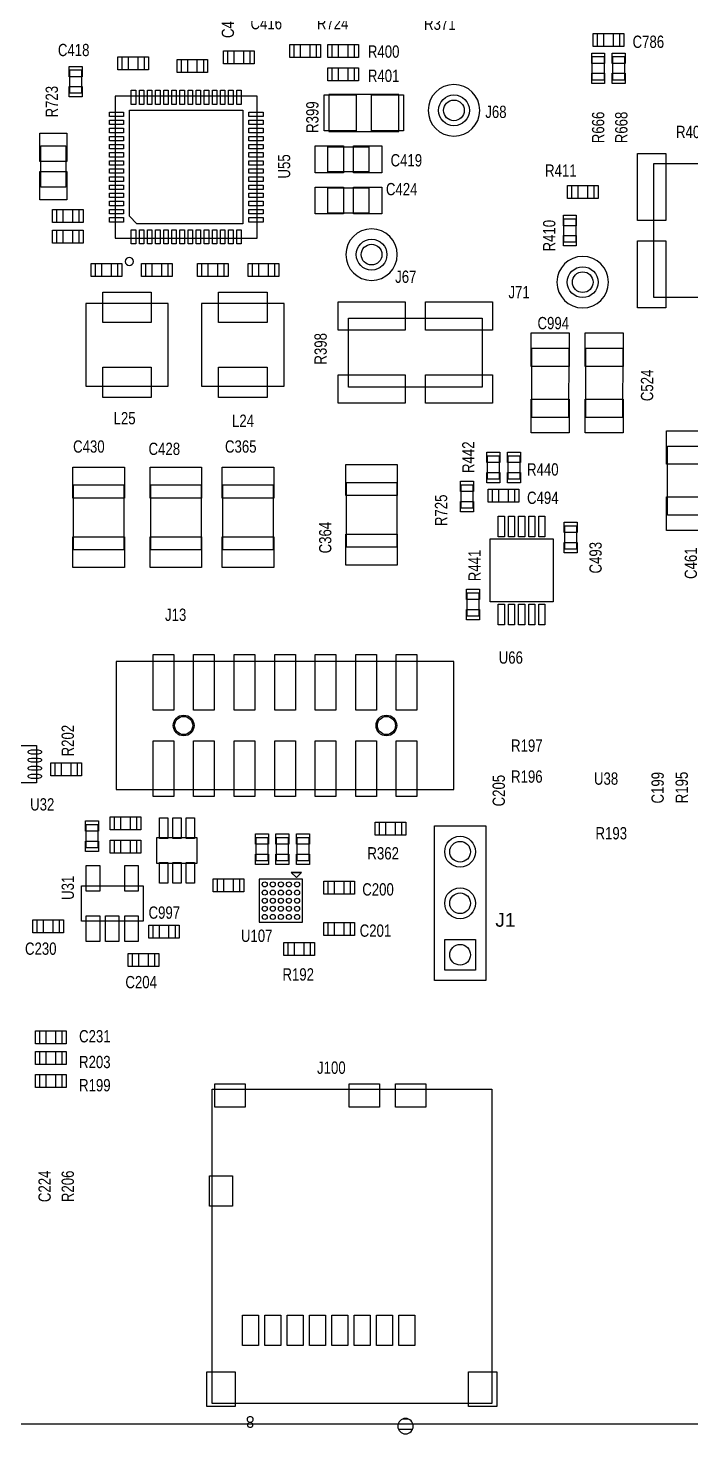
# Model space of a CAD drawing. Extents: x -13164 to 30582, y -10288 to 18382.
# Drawn here: x -4466 to -2535, y -3382 to 710 of the extents above; entities that cross this region are included whole.
import ezdxf
from ezdxf.enums import TextEntityAlignment as Align

# ---------------------------------------------------------------- set-up
doc = ezdxf.new("R2010")
doc.units = 0
doc.layers.add('DF_ASSEMBLY_NOTES', color=2, linetype='CONTINUOUS')

# ---------------------------------------------------------------- blocks, each defined once
blk = doc.blocks.new('FIGURE_SQUARE')
blk.add_lwpolyline([(-0.5, -0.5), (-0.5, 0.5), (0.5, 0.5), (0.5, -0.5)], close=True)
blk = doc.blocks.new('FIGURE_CIRCLE')
blk.add_circle((0, 0), 0.5)
blk = doc.blocks.new('FIGURE_OBLONG')
blk.add_lwpolyline([(-0.5, -0.125), (-0.5, 0.125), (-0.416, 0.375), (-0.25, 0.5), (0.25, 0.5), (0.416, 0.375), (0.5, 0.125), (0.5, -0.125), (0.416, -0.375), (0.25, -0.5), (-0.25, -0.5), (-0.416, -0.375)], close=True)

msp = doc.modelspace()

# ---------------------------------------------------------------- linework, layer by layer
at = {"layer": 'DF_ASSEMBLY_NOTES'}
for points in [[(-10724.7765, 14363.0372), (-10724.7765, -3353.4988), (1086.2415, -3353.4988), (1086.2415, 14363.0372), (-10724.7765, 14363.0372)], [(-3691.8524, 625.0602), (-3625.8524, 625.0602), (-3625.8524, 661.0602), (-3691.8524, 661.0602), (-3691.8524, 625.0602)], [(-3580.8075, 624.9842), (-3514.8075, 624.9842), (-3514.8075, 660.9842), (-3580.8075, 660.9842), (-3580.8075, 624.9842)], [(-2808.2385, 657.3107), (-2742.2385, 657.3107), (-2742.2385, 693.3107), (-2808.2385, 693.3107), (-2808.2385, 657.3107)], [(-4126.92, 625.2692), (-4192.92, 625.2692), (-4192.92, 589.2692), (-4126.92, 589.2692), (-4126.92, 625.2692)], [(-3954.42, 617.7692), (-4020.42, 617.7692), (-4020.42, 581.7692), (-3954.42, 581.7692), (-3954.42, 617.7692)], [(-3884.7765, 606.5012), (-3818.7765, 606.5012), (-3818.7765, 642.5012), (-3884.7765, 642.5012), (-3884.7765, 606.5012)], [(-2823.24, 625.8107), (-2823.24, 559.8107), (-2787.24, 559.8107), (-2787.24, 625.8107), (-2823.24, 625.8107)], [(-2763.2415, 625.8107), (-2763.2415, 559.8107), (-2727.2415, 559.8107), (-2727.2415, 625.8107), (-2763.2415, 625.8107)], [(-4345.2765, 587.0012), (-4345.2765, 521.0012), (-4309.2765, 521.0012), (-4309.2765, 587.0012), (-4345.2765, 587.0012)], [(-3580.8075, 557.4842), (-3514.8075, 557.4842), (-3514.8075, 593.4842), (-3580.8075, 593.4842), (-3580.8075, 557.4842)], [(-4212.006, 512.1887), (-4212.006, 98.7857), (-3798.609, 98.7857), (-3798.609, 512.1887), (-4212.006, 512.1887)], [(-3589.8075, 408.9842), (-3385.8075, 408.9842), (-3385.8075, 516.9842), (-3589.8075, 516.9842), (-3589.8075, 408.9842)], [(-3839.9475, 470.8442), (-3839.9475, 140.1242), (-4148.811, 140.1242), (-4170.6675, 161.9807), (-4170.6675, 470.8442), (-3839.9475, 470.8442)], [(-4429.17, 247.2692), (-4429.17, 367.2692), (-4355.67, 367.2692), (-4355.67, 247.2692), (-4429.17, 247.2692)], [(-3592.8075, 364.7342), (-3472.8075, 364.7342), (-3472.8075, 291.2342), (-3592.8075, 291.2342), (-3592.8075, 364.7342)], [(-2643.24, -74.6908), (-2643.24, 315.3092), (-2442.24, 315.3092), (-2442.24, -74.6908), (-2643.24, -74.6908)], [(-2883.24, 214.8092), (-2817.24, 214.8092), (-2817.24, 250.8092), (-2883.24, 250.8092), (-2883.24, 214.8092)], [(-3592.8045, 244.7342), (-3472.8045, 244.7342), (-3472.8045, 171.2342), (-3592.8045, 171.2342), (-3592.8045, 244.7342)], [(-4317.306, 180.9842), (-4383.306, 180.9842), (-4383.306, 144.9842), (-4317.306, 144.9842), (-4317.306, 180.9842)], [(-2905.74, 153.3092), (-2905.74, 87.3092), (-2869.74, 87.3092), (-2869.74, 153.3092), (-2905.74, 153.3092)], [(-4317.306, 120.9842), (-4383.306, 120.9842), (-4383.306, 84.9842), (-4317.306, 84.9842), (-4317.306, 120.9842)], [(-4204.809, 23.4842), (-4270.809, 23.4842), (-4270.809, -12.5158), (-4204.809, -12.5158), (-4204.809, 23.4842)], [(-4123.524, -12.5158), (-4057.524, -12.5158), (-4057.524, 23.4842), (-4123.524, 23.4842), (-4123.524, -12.5158)], [(-3894.591, 23.4842), (-3960.591, 23.4842), (-3960.591, -12.5158), (-3894.591, -12.5158), (-3894.591, 23.4842)], [(-3813.306, -12.5158), (-3747.306, -12.5158), (-3747.306, 23.4842), (-3813.306, 23.4842), (-3813.306, -12.5158)], [(-4057.8075, -332.0158), (-4057.8075, -92.0158), (-4297.8075, -92.0158), (-4297.8075, -332.0158), (-4057.8075, -332.0158)], [(-3720.3075, -332.0158), (-3720.3075, -92.0158), (-3960.3075, -92.0158), (-3960.3075, -332.0158), (-3720.3075, -332.0158)], [(-3532.8075, -134.0158), (-3142.8075, -134.0158), (-3142.8075, -335.0158), (-3532.8075, -335.0158), (-3532.8075, -134.0158)], [(-2890.92, -222.2308), (-2891.67, -423.2308), (-2998.17, -423.2308), (-2998.17, -222.2308), (-2891.67, -222.2308)], [(-2733.42, -222.2308), (-2734.17, -423.2308), (-2840.67, -423.2308), (-2840.67, -222.2308), (-2734.17, -222.2308)], [(-2496.42, -506.8528), (-2497.17, -707.8528), (-2603.67, -707.8528), (-2603.67, -506.8528), (-2497.17, -506.8528)], [(-3092.616, -601.7923), (-3092.616, -535.7923), (-3128.616, -535.7923), (-3128.616, -601.7923), (-3092.616, -601.7923)], [(-3032.6175, -601.7923), (-3032.6175, -535.7923), (-3068.6175, -535.7923), (-3068.6175, -601.7923), (-3032.6175, -601.7923)], [(-3538.8075, -612.5158), (-3391.8075, -612.5158), (-3391.8075, -801.5158), (-3538.8075, -801.5158), (-3538.8075, -612.5158)], [(-4333.8075, -620.0158), (-4186.8075, -620.0158), (-4186.8075, -809.0158), (-4333.8075, -809.0158), (-4333.8075, -620.0158)], [(-4108.8075, -620.0158), (-3961.8075, -620.0158), (-3961.8075, -809.0158), (-4108.8075, -809.0158), (-4108.8075, -620.0158)], [(-3898.8075, -620.0158), (-3751.8075, -620.0158), (-3751.8075, -809.0158), (-3898.8075, -809.0158), (-3898.8075, -620.0158)], [(-3205.2765, -620.4988), (-3205.2765, -686.4988), (-3169.2765, -686.4988), (-3169.2765, -620.4988), (-3205.2765, -620.4988)], [(-3047.619, -633.2923), (-3113.619, -633.2923), (-3113.619, -669.2923), (-3047.619, -669.2923), (-3047.619, -633.2923)], [(-3119.6175, -960.2908), (-3119.6175, -777.2908), (-2936.6175, -777.2908), (-2936.6175, -960.2908), (-3119.6175, -960.2908)], [(-2902.92, -739.7308), (-2902.92, -805.7308), (-2866.92, -805.7308), (-2866.92, -739.7308), (-2902.92, -739.7308)], [(-3187.92, -934.7308), (-3187.92, -1000.7308), (-3151.92, -1000.7308), (-3151.92, -934.7308), (-3187.92, -934.7308)], [(-4209.06, -1506.2608), (-3225.78, -1506.2608), (-3225.78, -1134.2008), (-4209.06, -1134.2008), (-4209.06, -1506.2608)], [(-4598.172, -1378.1023), (-4441.665, -1378.1023), (-4441.665, -1487.3653), (-4598.172, -1487.3653), (-4598.172, -1378.1023)], [(-4387.92, -1465.7323), (-4321.92, -1465.7323), (-4321.92, -1429.7323), (-4387.92, -1429.7323), (-4387.92, -1465.7323)], [(-4215.42, -1623.2308), (-4149.42, -1623.2308), (-4149.42, -1587.2308), (-4215.42, -1587.2308), (-4215.42, -1623.2308)], [(-4261.92, -1675.7323), (-4261.92, -1609.7323), (-4297.92, -1609.7323), (-4297.92, -1675.7323), (-4261.92, -1675.7323)], [(-3376.92, -1602.2308), (-3442.92, -1602.2308), (-3442.92, -1638.2308), (-3376.92, -1638.2308), (-3376.92, -1602.2308)], [(-3282.42, -2062.7308), (-3282.42, -1612.7308), (-3132.42, -1612.7308), (-3132.42, -2062.7308), (-3282.42, -2062.7308)], [(-4215.42, -1690.7338), (-4149.42, -1690.7338), (-4149.42, -1654.7338), (-4215.42, -1654.7338), (-4215.42, -1690.7338)], [(-4091.475, -1647.0658), (-4091.475, -1720.8958), (-3973.365, -1720.8958), (-3973.365, -1647.0658), (-4091.475, -1647.0658)], [(-3766.92, -1713.2323), (-3766.92, -1647.2323), (-3802.92, -1647.2323), (-3802.92, -1713.2323), (-3766.92, -1713.2323)], [(-3742.92, -1647.2293), (-3742.92, -1713.2293), (-3706.92, -1713.2293), (-3706.92, -1647.2293), (-3742.92, -1647.2293)], [(-3682.92, -1647.2308), (-3682.92, -1713.2308), (-3646.92, -1713.2308), (-3646.92, -1647.2308), (-3682.92, -1647.2308)], [(-3669.4665, -1747.6723), (-3699.4665, -1747.6723), (-3684.4665, -1762.6723), (-3669.4665, -1747.6723)], [(-3698.64, -1748.4988), (-3670.293, -1748.4988)], [(-4310.73, -1890.1588), (-4310.73, -1786.8073), (-4130.6115, -1786.8073), (-4130.6115, -1890.1588), (-4310.73, -1890.1588)], [(-3915.4215, -1803.2293), (-3849.4215, -1803.2293), (-3849.4215, -1767.2293), (-3915.4215, -1767.2293), (-3915.4215, -1803.2293)], [(-3792.4665, -1767.1723), (-3792.4665, -1893.1723), (-3666.4665, -1893.1723), (-3666.4665, -1767.1723), (-3792.4665, -1767.1723)], [(-3592.92, -1810.7308), (-3526.92, -1810.7308), (-3526.92, -1774.7308), (-3592.92, -1774.7308), (-3592.92, -1810.7308)], [(-4440.4215, -1923.2308), (-4374.4215, -1923.2308), (-4374.4215, -1887.2308), (-4440.4215, -1887.2308), (-4440.4215, -1923.2308)], [(-4102.92, -1938.2308), (-4036.92, -1938.2308), (-4036.92, -1902.2308), (-4102.92, -1902.2308), (-4102.92, -1938.2308)], [(-3592.9215, -1930.7323), (-3526.9215, -1930.7323), (-3526.9215, -1894.7323), (-3592.9215, -1894.7323), (-3592.9215, -1930.7323)], [(-3642.8865, -1953.2308), (-3708.8865, -1953.2308), (-3708.8865, -1989.2308), (-3642.8865, -1989.2308), (-3642.8865, -1953.2308)], [(-4162.9215, -2020.7308), (-4096.9215, -2020.7308), (-4096.9215, -1984.7308), (-4162.9215, -1984.7308), (-4162.9215, -2020.7308)], [(-4432.9215, -2245.7308), (-4366.9215, -2245.7308), (-4366.9215, -2209.7308), (-4432.9215, -2209.7308), (-4432.9215, -2245.7308)], [(-4366.9215, -2269.7278), (-4432.9215, -2269.7278), (-4432.9215, -2305.7278), (-4366.9215, -2305.7278), (-4366.9215, -2269.7278)], [(-4366.92, -2337.2308), (-4432.92, -2337.2308), (-4432.92, -2373.2308), (-4366.92, -2373.2308), (-4366.92, -2337.2308)], [(-3115.02, -2378.4298), (-3115.02, -3293.7898), (-3929.985, -3293.7898), (-3929.985, -2378.4298), (-3115.02, -2378.4298)], [(-3373.4097, -3338.4988), (-3359.2743, -3338.4988)], [(-3387.1221, -3368.4988), (-3345.5619, -3368.4988)]]:
    msp.add_lwpolyline(points, dxfattribs=at)
for points in [[(-3150.3075, 470.4857, 1), (-3300.3075, 470.4857, 1), (-3150.3075, 470.4857)], [(-3390.3075, 50.4842, 1), (-3540.3075, 50.4842, 1), (-3390.3075, 50.4842)], [(-4158.9915, 30.6269, 1), (-4182.6303, 30.6269, 1), (-4158.9915, 30.6269)], [(-2775.24, -29.6923, 1), (-2925.24, -29.6923, 1), (-2775.24, -29.6923)], [(-3343.839, -3359.8631, 1), (-3388.845, -3359.8631, 1), (-3343.839, -3359.8631)]]:
    msp.add_lwpolyline(points, format="xyb", dxfattribs=at)

# ---------------------------------------------------------------- block references
for name, p, xscale, yscale in [('FIGURE_SQUARE', (-3688.3859, 643.0602), 30.1185, 37.8015), ('FIGURE_SQUARE', (-3629.3189, 643.0602), 30.1185, 37.8015), ('FIGURE_SQUARE', (-3577.341, 642.9842), 30.1185, 37.8015), ('FIGURE_SQUARE', (-3518.274, 642.9842), 30.1185, 37.8015), ('FIGURE_SQUARE', (-2804.772, 675.3107), 30.1185, 37.8015), ('FIGURE_SQUARE', (-2745.705, 675.3107), 30.1185, 37.8015), ('FIGURE_SQUARE', (-4189.4535, 607.2692), 30.1185, 37.8015), ('FIGURE_SQUARE', (-4130.3865, 607.2692), 30.1185, 37.8015), ('FIGURE_SQUARE', (-4016.9535, 599.7692), 30.1185, 37.8015), ('FIGURE_SQUARE', (-3957.8865, 599.7692), 30.1185, 37.8015), ('FIGURE_SQUARE', (-3881.31, 624.5012), 30.1185, 37.8015), ('FIGURE_SQUARE', (-3822.243, 624.5012), 30.1185, 37.8015), ('FIGURE_SQUARE', (-2805.24, 622.3442), 37.8015, 30.1185), ('FIGURE_SQUARE', (-2745.2415, 622.3442), 37.8015, 30.1185), ('FIGURE_SQUARE', (-4327.2765, 583.5347), 37.8015, 30.1185), ('FIGURE_SQUARE', (-3577.341, 575.4842), 30.1185, 37.8015), ('FIGURE_SQUARE', (-3518.274, 575.4842), 30.1185, 37.8015), ('FIGURE_SQUARE', (-2805.24, 563.2772), 37.8015, 30.1185), ('FIGURE_SQUARE', (-2745.2415, 563.2772), 37.8015, 30.1185), ('FIGURE_SQUARE', (-4327.2765, 524.4677), 37.8015, 30.1185), ('FIGURE_SQUARE', (-4158.8445, 508.6277), 12.9915, 41.3385), ('FIGURE_SQUARE', (-4135.2225, 508.6277), 12.9915, 41.3385), ('FIGURE_SQUARE', (-4111.6125, 508.6277), 12.9915, 41.3385), ('FIGURE_SQUARE', (-4087.9845, 508.6277), 12.9915, 41.3385), ('FIGURE_SQUARE', (-4064.3625, 508.6277), 12.9915, 41.3385), ('FIGURE_SQUARE', (-4040.7345, 508.6277), 12.9915, 41.3385), ('FIGURE_SQUARE', (-4017.1125, 508.6277), 12.9915, 41.3385), ('FIGURE_SQUARE', (-3993.5025, 508.6277), 12.9915, 41.3385), ('FIGURE_SQUARE', (-3969.8805, 508.6277), 12.9915, 41.3385), ('FIGURE_SQUARE', (-3946.2525, 508.6277), 12.9915, 41.3385), ('FIGURE_SQUARE', (-3922.6305, 508.6277), 12.9915, 41.3385), ('FIGURE_SQUARE', (-3899.0025, 508.6277), 12.9915, 41.3385), ('FIGURE_SQUARE', (-3875.3925, 508.6277), 12.9915, 41.3385), ('FIGURE_SQUARE', (-3851.7705, 508.6277), 12.9915, 41.3385), ('FIGURE_SQUARE', (-3556.8075, 462.9842), 92.7165, 105.1185), ('FIGURE_SQUARE', (-3418.8075, 462.9842), 92.7165, 105.1185), ('FIGURE_CIRCLE', (-3225.3075, 470.4842), 89.7585, 89.7585), ('FIGURE_CIRCLE', (-3225.3075, 470.4842), 60.2415, 60.2415), ('FIGURE_SQUARE', (-4208.451, 459.0212), 41.3385, 12.9915), ('FIGURE_SQUARE', (-3802.164, 459.0212), 41.3385, 12.9915), ('FIGURE_SQUARE', (-4208.451, 435.3992), 41.3385, 12.9915), ('FIGURE_SQUARE', (-4208.451, 411.7892), 41.3385, 12.9915), ('FIGURE_SQUARE', (-3802.164, 435.3992), 41.3385, 12.9915), ('FIGURE_SQUARE', (-3802.164, 411.7892), 41.3385, 12.9915), ('FIGURE_SQUARE', (-4392.42, 363.1472), 77.9535, 82.677), ('FIGURE_SQUARE', (-4208.451, 388.1612), 41.3385, 12.9915), ('FIGURE_SQUARE', (-4208.451, 364.5392), 41.3385, 12.9915), ('FIGURE_SQUARE', (-3802.164, 388.1612), 41.3385, 12.9915), ('FIGURE_SQUARE', (-3802.164, 364.5392), 41.3385, 12.9915), ('FIGURE_SQUARE', (-4208.451, 340.9112), 41.3385, 12.9915), ('FIGURE_SQUARE', (-3802.164, 340.9112), 41.3385, 12.9915), ('FIGURE_SQUARE', (-3588.6855, 327.9842), 82.677, 77.9535), ('FIGURE_SQUARE', (-3476.9295, 327.9842), 82.677, 77.9535), ('FIGURE_SQUARE', (-2649.045, 247.2842), 82.677, 194.8815), ('FIGURE_SQUARE', (-4392.42, 251.3912), 77.9535, 82.677), ('FIGURE_SQUARE', (-4208.451, 317.2892), 41.3385, 12.9915), ('FIGURE_SQUARE', (-4208.451, 293.6792), 41.3385, 12.9915), ('FIGURE_SQUARE', (-3802.164, 317.2892), 41.3385, 12.9915), ('FIGURE_SQUARE', (-3802.164, 293.6792), 41.3385, 12.9915), ('FIGURE_SQUARE', (-4208.451, 270.0572), 41.3385, 12.9915), ('FIGURE_SQUARE', (-4208.451, 246.4292), 41.3385, 12.9915), ('FIGURE_SQUARE', (-3802.164, 270.0572), 41.3385, 12.9915), ('FIGURE_SQUARE', (-3802.164, 246.4292), 41.3385, 12.9915), ('FIGURE_SQUARE', (-3588.6825, 207.9842), 82.677, 77.9535), ('FIGURE_SQUARE', (-3476.9265, 207.9842), 82.677, 77.9535), ('FIGURE_SQUARE', (-2879.7735, 232.8092), 30.1185, 37.8015), ('FIGURE_SQUARE', (-2820.7065, 232.8092), 30.1185, 37.8015), ('FIGURE_SQUARE', (-4208.451, 222.8072), 41.3385, 12.9915), ('FIGURE_SQUARE', (-4208.451, 199.1792), 41.3385, 12.9915), ('FIGURE_SQUARE', (-3802.164, 222.8072), 41.3385, 12.9915), ('FIGURE_SQUARE', (-3802.164, 199.1792), 41.3385, 12.9915), ('FIGURE_SQUARE', (-4379.8395, 162.9842), 30.1185, 37.8015), ('FIGURE_SQUARE', (-4320.7725, 162.9842), 30.1185, 37.8015), ('FIGURE_SQUARE', (-4208.451, 175.5692), 41.3385, 12.9915), ('FIGURE_SQUARE', (-3802.164, 175.5692), 41.3385, 12.9915), ('FIGURE_SQUARE', (-2887.74, 149.8427), 37.8015, 30.1185), ('FIGURE_SQUARE', (-4208.451, 151.9472), 41.3385, 12.9915), ('FIGURE_SQUARE', (-4158.8445, 102.3407), 12.9915, 41.3385), ('FIGURE_SQUARE', (-4135.2225, 102.3407), 12.9915, 41.3385), ('FIGURE_SQUARE', (-4111.6125, 102.3407), 12.9915, 41.3385), ('FIGURE_SQUARE', (-4087.9845, 102.3407), 12.9915, 41.3385), ('FIGURE_SQUARE', (-4064.3625, 102.3407), 12.9915, 41.3385), ('FIGURE_SQUARE', (-4040.7345, 102.3407), 12.9915, 41.3385), ('FIGURE_SQUARE', (-4017.1125, 102.3407), 12.9915, 41.3385), ('FIGURE_SQUARE', (-3993.5025, 102.3407), 12.9915, 41.3385), ('FIGURE_SQUARE', (-3969.8805, 102.3407), 12.9915, 41.3385), ('FIGURE_SQUARE', (-3946.2525, 102.3407), 12.9915, 41.3385), ('FIGURE_SQUARE', (-3922.6305, 102.3407), 12.9915, 41.3385), ('FIGURE_SQUARE', (-3899.0025, 102.3407), 12.9915, 41.3385), ('FIGURE_SQUARE', (-3875.3925, 102.3407), 12.9915, 41.3385), ('FIGURE_SQUARE', (-3851.7705, 102.3407), 12.9915, 41.3385), ('FIGURE_SQUARE', (-3802.164, 151.9472), 41.3385, 12.9915), ('FIGURE_SQUARE', (-4379.8395, 102.9842), 30.1185, 37.8015), ('FIGURE_SQUARE', (-4320.7725, 102.9842), 30.1185, 37.8015), ('FIGURE_CIRCLE', (-3465.3075, 50.4842), 89.7585, 89.7585), ('FIGURE_SQUARE', (-2887.74, 90.7757), 37.8015, 30.1185), ('FIGURE_SQUARE', (-2649.045, -6.6658), 82.677, 194.8815), ('FIGURE_CIRCLE', (-3465.3075, 50.4842), 60.2415, 60.2415), ('FIGURE_SQUARE', (-4267.3425, 5.4842), 30.1185, 37.8015), ('FIGURE_SQUARE', (-4208.2755, 5.4842), 30.1185, 37.8015), ('FIGURE_SQUARE', (-4120.0575, 5.4842), 30.1185, 37.8015), ('FIGURE_SQUARE', (-4060.9905, 5.4842), 30.1185, 37.8015), ('FIGURE_SQUARE', (-3957.1245, 5.4842), 30.1185, 37.8015), ('FIGURE_SQUARE', (-3898.0575, 5.4842), 30.1185, 37.8015), ('FIGURE_SQUARE', (-3809.8395, 5.4842), 30.1185, 37.8015), ('FIGURE_SQUARE', (-3750.7725, 5.4842), 30.1185, 37.8015), ('FIGURE_CIRCLE', (-2850.24, -29.6908), 89.7585, 89.7585), ('FIGURE_CIRCLE', (-2850.24, -29.6908), 60.2415, 60.2415), ('FIGURE_SQUARE', (-4177.8075, -102.7573), 141.1365, 88.5885), ('FIGURE_SQUARE', (-3840.3075, -102.7573), 141.1365, 88.5885), ('FIGURE_SQUARE', (-3464.7825, -128.2108), 194.8815, 82.677), ('FIGURE_SQUARE', (-3210.8325, -128.2108), 194.8815, 82.677), ('FIGURE_SQUARE', (-2944.92, -226.3528), 111.03, 97.4415), ('FIGURE_SQUARE', (-2787.42, -226.3528), 111.03, 97.4415), ('FIGURE_SQUARE', (-4177.8075, -321.2743), 141.1365, 88.5885), ('FIGURE_SQUARE', (-3840.3075, -321.2743), 141.1365, 88.5885), ('FIGURE_SQUARE', (-3464.7825, -340.8208), 194.8815, 82.677), ('FIGURE_SQUARE', (-3210.8325, -340.8208), 194.8815, 82.677), ('FIGURE_SQUARE', (-2944.92, -419.1088), 111.03, 97.4415), ('FIGURE_SQUARE', (-2787.42, -419.1088), 111.03, 97.4415), ('FIGURE_SQUARE', (-2550.42, -510.9748), 111.03, 97.4415), ('FIGURE_SQUARE', (-3110.616, -539.2588), 37.8015, 30.1185), ('FIGURE_SQUARE', (-3050.6175, -539.2588), 37.8015, 30.1185), ('FIGURE_SQUARE', (-4260.3075, -613.2658), 150, 89.7585), ('FIGURE_SQUARE', (-4035.3075, -613.2658), 150, 89.7585), ('FIGURE_SQUARE', (-3825.3075, -613.2658), 150, 89.7585), ('FIGURE_SQUARE', (-3465.3075, -605.7658), 150, 89.7585), ('FIGURE_SQUARE', (-3187.2765, -623.9653), 37.8015, 30.1185), ('FIGURE_SQUARE', (-3110.616, -598.3258), 37.8015, 30.1185), ('FIGURE_SQUARE', (-3050.6175, -598.3258), 37.8015, 30.1185), ('FIGURE_SQUARE', (-3110.1525, -651.2923), 30.1185, 37.8015), ('FIGURE_SQUARE', (-3051.0855, -651.2923), 30.1185, 37.8015), ('FIGURE_SQUARE', (-3187.2765, -683.0323), 37.8015, 30.1185), ('FIGURE_SQUARE', (-2550.42, -703.7308), 111.03, 97.4415), ('FIGURE_SQUARE', (-3087.2205, -740.5408), 17.7165, 60.2415), ('FIGURE_SQUARE', (-3057.669, -740.5408), 17.7165, 60.2415), ('FIGURE_SQUARE', (-3028.1175, -740.5408), 17.7165, 60.2415), ('FIGURE_SQUARE', (-2998.566, -740.5408), 17.7165, 60.2415), ('FIGURE_SQUARE', (-2969.0145, -740.5408), 17.7165, 60.2415), ('FIGURE_SQUARE', (-2884.92, -743.1973), 37.8015, 30.1185), ('FIGURE_SQUARE', (-4260.3075, -815.7658), 150, 89.7585), ('FIGURE_SQUARE', (-4035.3075, -815.7658), 150, 89.7585), ('FIGURE_SQUARE', (-3825.3075, -815.7658), 150, 89.7585), ('FIGURE_SQUARE', (-3465.3075, -808.2658), 150, 89.7585), ('FIGURE_SQUARE', (-2884.92, -802.2643), 37.8015, 30.1185), ('FIGURE_SQUARE', (-3169.92, -938.1973), 37.8015, 30.1185), ('FIGURE_SQUARE', (-3087.2205, -997.0408), 17.7165, 60.2415), ('FIGURE_SQUARE', (-3057.669, -997.0408), 17.7165, 60.2415), ('FIGURE_SQUARE', (-3028.1175, -997.0408), 17.7165, 60.2415), ('FIGURE_SQUARE', (-2998.566, -997.0408), 17.7165, 60.2415), ('FIGURE_SQUARE', (-2969.0145, -997.0408), 17.7165, 60.2415), ('FIGURE_SQUARE', (-3169.92, -997.2643), 37.8015, 30.1185), ('FIGURE_SQUARE', (-4071.75, -1194.7408), 60.2415, 161.805), ('FIGURE_SQUARE', (-3953.64, -1194.7408), 60.2415, 161.805), ('FIGURE_SQUARE', (-3835.53, -1194.7408), 60.2415, 161.805), ('FIGURE_SQUARE', (-3717.42, -1194.7408), 60.2415, 161.805), ('FIGURE_SQUARE', (-3599.31, -1194.7408), 60.2415, 161.805), ('FIGURE_SQUARE', (-3481.2, -1194.7408), 60.2415, 161.805), ('FIGURE_SQUARE', (-3363.09, -1194.7408), 60.2415, 161.805), ('FIGURE_CIRCLE', (-4012.695, -1320.2308), 60.2415, 60.2415), ('FIGURE_CIRCLE', (-4012.695, -1320.2308), 52.5585, 52.5585), ('FIGURE_CIRCLE', (-3422.145, -1320.2308), 60.2415, 60.2415), ('FIGURE_CIRCLE', (-3422.145, -1320.2308), 52.5585, 52.5585), ('FIGURE_SQUARE', (-4071.75, -1445.7208), 60.2415, 161.805), ('FIGURE_SQUARE', (-3953.64, -1445.7208), 60.2415, 161.805), ('FIGURE_SQUARE', (-3835.53, -1445.7208), 60.2415, 161.805), ('FIGURE_SQUARE', (-3717.42, -1445.7208), 60.2415, 161.805), ('FIGURE_SQUARE', (-3599.31, -1445.7208), 60.2415, 161.805), ('FIGURE_SQUARE', (-3481.2, -1445.7208), 60.2415, 161.805), ('FIGURE_SQUARE', (-3363.09, -1445.7208), 60.2415, 161.805), ('FIGURE_OBLONG', (-4446.105, -1397.3068), 38.97, 11.805), ('FIGURE_OBLONG', (-4446.105, -1420.9288), 38.97, 11.805), ('FIGURE_SQUARE', (-4384.4535, -1447.7323), 30.1185, 37.8015), ('FIGURE_SQUARE', (-4325.3865, -1447.7323), 30.1185, 37.8015), ('FIGURE_OBLONG', (-4446.105, -1444.5388), 38.97, 11.805), ('FIGURE_OBLONG', (-4446.105, -1468.1608), 38.97, 11.805), ('FIGURE_SQUARE', (-4211.9535, -1605.2308), 30.1185, 37.8015), ('FIGURE_SQUARE', (-4152.8865, -1605.2308), 30.1185, 37.8015), ('FIGURE_SQUARE', (-4071.273, -1619.0323), 24.213, 60.2415), ('FIGURE_SQUARE', (-4032.42, -1619.0323), 24.213, 60.2415), ('FIGURE_SQUARE', (-3993.567, -1619.0323), 24.213, 60.2415), ('FIGURE_SQUARE', (-4279.92, -1613.1988), 37.8015, 30.1185), ('FIGURE_SQUARE', (-3784.92, -1650.6988), 37.8015, 30.1185), ('FIGURE_SQUARE', (-3724.92, -1650.6958), 37.8015, 30.1185), ('FIGURE_SQUARE', (-3664.92, -1650.6973), 37.8015, 30.1185), ('FIGURE_SQUARE', (-3439.4535, -1620.2308), 30.1185, 37.8015), ('FIGURE_SQUARE', (-3380.3865, -1620.2308), 30.1185, 37.8015), ('FIGURE_SQUARE', (-4279.92, -1672.2658), 37.8015, 30.1185), ('FIGURE_SQUARE', (-4211.9535, -1672.7338), 30.1185, 37.8015), ('FIGURE_SQUARE', (-4152.8865, -1672.7338), 30.1185, 37.8015), ('FIGURE_CIRCLE', (-3207.42, -1687.7308), 89.7585, 89.7585), ('FIGURE_CIRCLE', (-3207.42, -1687.7308), 60.2415, 60.2415), ('FIGURE_SQUARE', (-3784.92, -1709.7658), 37.8015, 30.1185), ('FIGURE_SQUARE', (-3724.92, -1709.7628), 37.8015, 30.1185), ('FIGURE_SQUARE', (-3664.92, -1709.7643), 37.8015, 30.1185), ('FIGURE_SQUARE', (-4276.773, -1764.9808), 38.97, 75), ('FIGURE_SQUARE', (-4164.567, -1764.9808), 38.97, 75), ('FIGURE_SQUARE', (-4071.273, -1748.9293), 24.213, 60.2415), ('FIGURE_SQUARE', (-4032.42, -1748.9293), 24.213, 60.2415), ('FIGURE_SQUARE', (-3993.567, -1748.9293), 24.213, 60.2415), ('FIGURE_SQUARE', (-3911.955, -1785.2293), 30.1185, 37.8015), ('FIGURE_SQUARE', (-3852.888, -1785.2293), 30.1185, 37.8015), ('FIGURE_CIRCLE', (-3776.7165, -1782.9223), 14.7585, 14.7585), ('FIGURE_CIRCLE', (-3776.7165, -1806.5503), 14.7585, 14.7585), ('FIGURE_CIRCLE', (-3753.0885, -1782.9223), 14.7585, 14.7585), ('FIGURE_CIRCLE', (-3753.0885, -1806.5503), 14.7585, 14.7585), ('FIGURE_CIRCLE', (-3729.4665, -1782.9223), 14.7585, 14.7585), ('FIGURE_CIRCLE', (-3729.4665, -1806.5503), 14.7585, 14.7585), ('FIGURE_CIRCLE', (-3705.8445, -1782.9223), 14.7585, 14.7585), ('FIGURE_CIRCLE', (-3705.8445, -1806.5503), 14.7585, 14.7585), ('FIGURE_CIRCLE', (-3682.2165, -1782.9223), 14.7585, 14.7585), ('FIGURE_CIRCLE', (-3682.2165, -1806.5503), 14.7585, 14.7585), ('FIGURE_SQUARE', (-3589.4535, -1792.7308), 30.1185, 37.8015), ('FIGURE_SQUARE', (-3530.3865, -1792.7308), 30.1185, 37.8015), ('FIGURE_CIRCLE', (-3207.42, -1837.7308), 89.7585, 89.7585), ('FIGURE_CIRCLE', (-3776.7165, -1830.1723), 14.7585, 14.7585), ('FIGURE_CIRCLE', (-3753.0885, -1830.1723), 14.7585, 14.7585), ('FIGURE_CIRCLE', (-3729.4665, -1830.1723), 14.7585, 14.7585), ('FIGURE_CIRCLE', (-3705.8445, -1830.1723), 14.7585, 14.7585), ('FIGURE_CIRCLE', (-3682.2165, -1830.1723), 14.7585, 14.7585), ('FIGURE_CIRCLE', (-3207.42, -1837.7308), 60.2415, 60.2415), ('FIGURE_SQUARE', (-4276.773, -1911.9808), 38.97, 75), ('FIGURE_SQUARE', (-4220.67, -1911.9808), 38.97, 75), ('FIGURE_SQUARE', (-4164.567, -1911.9808), 38.97, 75), ('FIGURE_CIRCLE', (-3776.7165, -1853.7943), 14.7585, 14.7585), ('FIGURE_CIRCLE', (-3776.7165, -1877.4223), 14.7585, 14.7585), ('FIGURE_CIRCLE', (-3753.0885, -1853.7943), 14.7585, 14.7585), ('FIGURE_CIRCLE', (-3753.0885, -1877.4223), 14.7585, 14.7585), ('FIGURE_CIRCLE', (-3729.4665, -1853.7943), 14.7585, 14.7585), ('FIGURE_CIRCLE', (-3729.4665, -1877.4223), 14.7585, 14.7585), ('FIGURE_CIRCLE', (-3705.8445, -1853.7943), 14.7585, 14.7585), ('FIGURE_CIRCLE', (-3705.8445, -1877.4223), 14.7585, 14.7585), ('FIGURE_CIRCLE', (-3682.2165, -1853.7943), 14.7585, 14.7585), ('FIGURE_CIRCLE', (-3682.2165, -1877.4223), 14.7585, 14.7585), ('FIGURE_SQUARE', (-4436.955, -1905.2308), 30.1185, 37.8015), ('FIGURE_SQUARE', (-4377.888, -1905.2308), 30.1185, 37.8015), ('FIGURE_SQUARE', (-4099.4535, -1920.2308), 30.1185, 37.8015), ('FIGURE_SQUARE', (-4040.3865, -1920.2308), 30.1185, 37.8015), ('FIGURE_SQUARE', (-3589.455, -1912.7323), 30.1185, 37.8015), ('FIGURE_SQUARE', (-3530.388, -1912.7323), 30.1185, 37.8015), ('FIGURE_SQUARE', (-3705.42, -1971.2308), 30.1185, 37.8015), ('FIGURE_SQUARE', (-3646.353, -1971.2308), 30.1185, 37.8015), ('FIGURE_SQUARE', (-3207.42, -1987.7308), 89.7585, 89.7585), ('FIGURE_CIRCLE', (-3207.42, -1987.7308), 60.2415, 60.2415), ('FIGURE_SQUARE', (-4159.455, -2002.7308), 30.1185, 37.8015), ('FIGURE_SQUARE', (-4100.388, -2002.7308), 30.1185, 37.8015), ('FIGURE_SQUARE', (-4429.455, -2227.7308), 30.1185, 37.8015), ('FIGURE_SQUARE', (-4370.388, -2227.7308), 30.1185, 37.8015), ('FIGURE_SQUARE', (-4429.455, -2287.7278), 30.1185, 37.8015), ('FIGURE_SQUARE', (-4370.388, -2287.7278), 30.1185, 37.8015), ('FIGURE_SQUARE', (-4429.4535, -2355.2308), 30.1185, 37.8015), ('FIGURE_SQUARE', (-4370.3865, -2355.2308), 30.1185, 37.8015), ('FIGURE_SQUARE', (-3877.47, -2397.1348), 88.5, 67.5), ('FIGURE_SQUARE', (-3486.72, -2397.1348), 88.5, 67.5), ('FIGURE_SQUARE', (-3351.72, -2397.1348), 88.5, 67.5), ('FIGURE_SQUARE', (-3903.72, -2675.3848), 67.5, 88.5), ('FIGURE_SQUARE', (-3817.695, -3081.1348), 46.5, 88.5), ('FIGURE_SQUARE', (-3752.73, -3081.1348), 46.5, 88.5), ('FIGURE_SQUARE', (-3687.78, -3081.1348), 46.5, 88.5), ('FIGURE_SQUARE', (-3622.815, -3081.1348), 46.5, 88.5), ('FIGURE_SQUARE', (-3557.85, -3081.1348), 46.5, 88.5), ('FIGURE_SQUARE', (-3492.885, -3081.1348), 46.5, 88.5), ('FIGURE_SQUARE', (-3427.935, -3081.1348), 46.5, 88.5), ('FIGURE_SQUARE', (-3362.97, -3081.1348), 46.5, 88.5), ('FIGURE_SQUARE', (-3903.72, -3252.1348), 82.5, 100.5), ('FIGURE_SQUARE', (-3141.72, -3252.1348), 82.5, 100.5)]:
    msp.add_blockref(name, p, dxfattribs=dict(at, xscale=xscale, yscale=yscale))

# ---------------------------------------------------------------- texts
for s, height, rotation, width, p in [('C425', 35.831, 90, 0.802099, (-3866.034, 681.0542)), ('R723', 35.831, 90, 0.802099, (-4379.0265, 449.7512)), ('R399', 35.831, 90, 0.802099, (-3619.92, 404.7692)), ('R666', 35.831, 90, 0.802099, (-2787.42, 374.7692)), ('R668', 35.831, 90, 0.802099, (-2719.92, 374.7692)), ('R410', 35.831, 90, 0.802099, (-2929.92, 59.7692)), ('R442', 35.831, 90, 0.802099, (-3165.5265, -585.2488)), ('R725', 35.831, 90, 0.802099, (-3245.0265, -739.7488)), ('C364', 35.831, 90, 0.802099, (-3582.42, -819.2308)), ('R441', 35.831, 90, 0.802099, (-3147.42, -900.2308)), ('C493', 35.831, 90, 0.802099, (-2794.92, -877.7308)), ('R202', 35.831, 90, 0.802099, (-4332.42, -1410.2308)), ('C205', 35.831, 90, 0.802099, (-3076.92, -1555.7308)), ('C199', 35.831, 90, 0.802099, (-2614.14, -1547.3308)), ('R195', 35.831, 90, 0.802099, (-2543.925, -1546.6693)), ('C224', 35.831, 90, 0.802099, (-4399.92, -2707.7308)), ('R206', 35.831, 90, 0.802099, (-4332.42, -2707.7308)), ('8', 33.858, 180, 0.976756, (-3806.655, -3330.8248))]:
    msp.add_text(s, height=height, rotation=rotation, dxfattribs=dict(at, width=width)).set_placement(p)
for s, height, width, p in [('C416', 35.831, 0.802099, (-3818.0265, 706.2512)), ('R724', 35.831, 0.802099, (-3624.5265, 706.2512)), ('R371', 35.831, 0.802099, (-3312.42, 704.7692)), ('C418', 35.831, 0.802099, (-4379.0265, 628.2512)), ('R400', 35.831, 0.802099, (-3476.0265, 623.7512)), ('C786', 35.831, 0.802099, (-2704.92, 652.2692)), ('R401', 35.831, 0.802099, (-3476.0265, 553.2512)), ('J68', 35.831, 0.802099, (-3134.0265, 448.2512)), ('C419', 35.831, 0.802099, (-3409.92, 307.2692)), ('R411', 35.831, 0.802099, (-2959.92, 277.2692)), ('C424', 35.831, 0.802099, (-3423.42, 223.2692)), ('J67', 35.831, 0.802099, (-3396.5265, -31.7488)), ('J71', 35.831, 0.802099, (-3066.5265, -76.7488)), ('C430', 35.831, 0.802099, (-4334.7765, -525.9988)), ('C365', 35.831, 0.802099, (-3892.2765, -525.9988)), ('C428', 35.831, 0.802099, (-4114.92, -532.7308)), ('R440', 35.831, 0.802099, (-3012.42, -592.7308)), ('C494', 35.831, 0.802099, (-3012.42, -675.2308)), ('J13', 35.831, 0.802099, (-4066.92, -1015.7308)), ('U66', 35.831, 0.802099, (-3094.92, -1140.2308)), ('R197', 35.831, 0.802099, (-3058.92, -1396.7308)), ('R196', 35.831, 0.802099, (-3058.92, -1486.7308)), ('U38', 35.831, 0.802099, (-2817.42, -1492.7308)), ('U32', 35.831, 0.802099, (-4459.92, -1567.7308)), ('R193', 35.831, 0.802099, (-2812.92, -1651.7308)), ('R362', 35.831, 0.802099, (-3477.42, -1710.2308)), ('C200', 35.831, 0.802099, (-3492.42, -1815.2308)), ('C997', 35.831, 0.802099, (-4114.92, -1882.7308)), ('J1', 40.161, 1.039118, (-3104.7765, -1905.9988)), ('C201', 35.831, 0.802099, (-3499.92, -1935.2308)), ('C230', 35.831, 0.802099, (-4474.92, -1987.7308)), ('R192', 35.831, 0.802099, (-3724.92, -2062.7308)), ('C204', 35.831, 0.802099, (-4182.42, -2085.2308)), ('C231', 35.831, 0.802099, (-4317.42, -2242.7308)), ('R203', 35.831, 0.802099, (-4317.42, -2317.7308)), ('R199', 35.831, 0.802099, (-4317.42, -2385.2308))]:
    msp.add_text(s, height=height, dxfattribs=dict(at, width=width)).set_placement(p)
at = {"layer": 'DF_ASSEMBLY_NOTES', "width": 0.802099}
for s, p in [('R409', (-2532.42, 389.7692)), ('C994', (-2935.92, -166.7308)), ('L25', (-4184.7765, -443.4988)), ('L24', (-3839.7765, -450.9988)), ('U107', (-3799.92, -1950.2308)), ('J100', (-3582.42, -2334.2308))]:
    msp.add_text(s, height=35.831, dxfattribs=at).set_placement(p, align=Align.CENTER)
for s, p in [('U55', (-3702.42, 307.2692)), ('R398', (-3595.92, -223.7308)), ('C524', (-2644.92, -330.2308)), ('C461', (-2517.42, -847.7308)), ('U31', (-4332.42, -1792.7308))]:
    msp.add_text(s, height=35.831, rotation=90, dxfattribs=at).set_placement(p, align=Align.CENTER)

doc.saveas('drawing.dxf')
